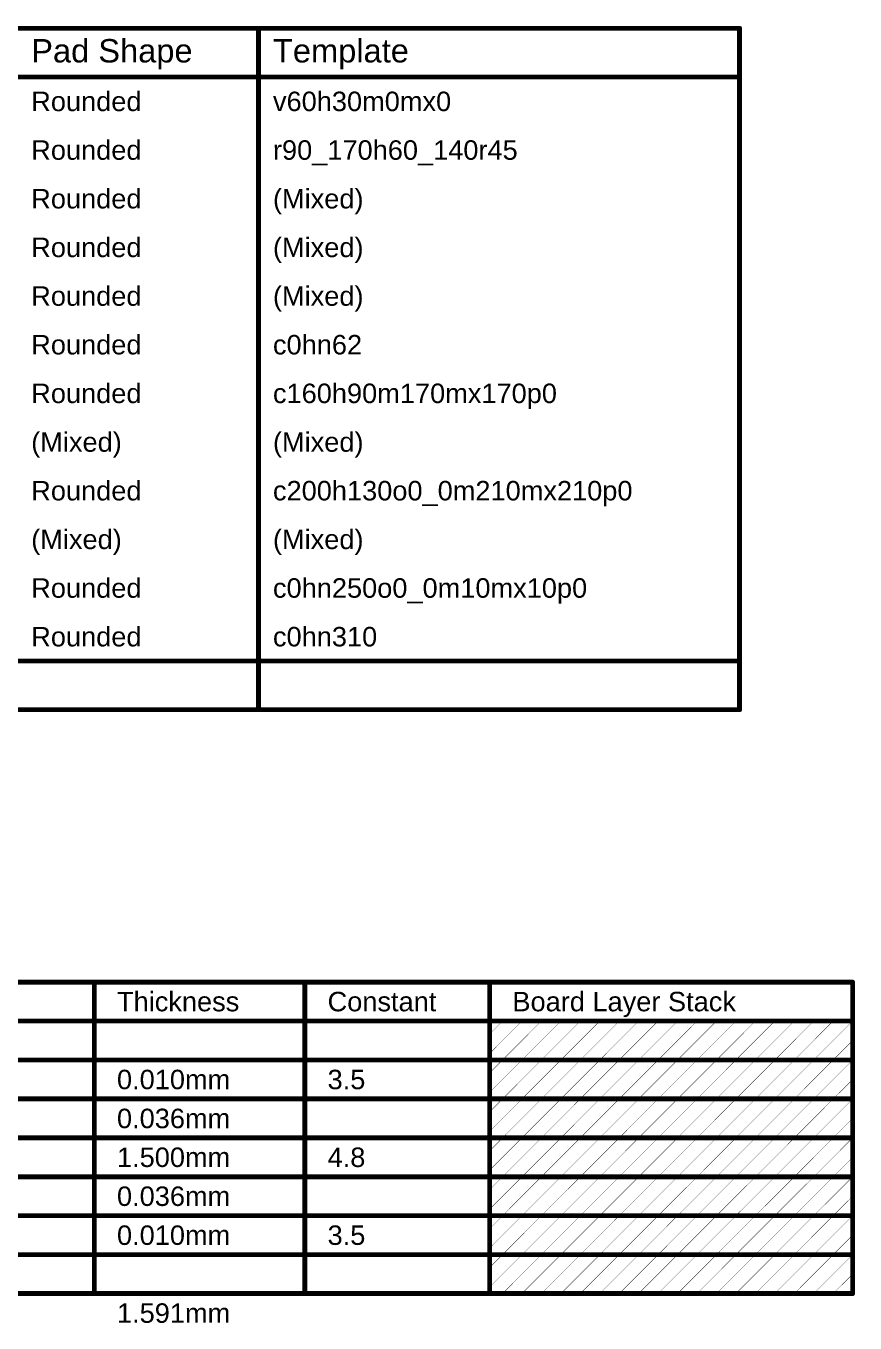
# Model space of a CAD drawing. Header units: inches. Extents: x -1 to 208, y -10 to 150.
# Drawn here: x 142.6 to 207.5, y 48.4 to 150 of the extents above; entities that cross this region are included whole.
import ezdxf

# ---------------------------------------------------------------- set-up
doc = ezdxf.new("R2010")
doc.units = ezdxf.units.IN
doc.layers.add('Drill Drawing', color=1, linetype='Continuous')
doc.layers.add('Fabrication', color=76, linetype='Continuous')
doc.styles.add('Arial', font='', dxfattribs={"height": 0.2})
doc.styles.get('Arial').set_extended_font_data('Arial')

msp = doc.modelspace()

# ---------------------------------------------------------------- linework, layer by layer
at = {"layer": 'Drill Drawing'}
for points in [[(-0.9, 149.81, 0.381, 0.381, 0), (198.48, 149.81, 0.381, 0.381, 0)], [(160.78, 96.47, 0.381, 0.381, 0), (160.78, 149.81, 0.381, 0.381, 0)], [(198.48, 96.47, 0.381, 0.381, 0), (198.48, 149.81, 0.381, 0.381, 0)], [(-0.9, 146, 0.381, 0.381, 0), (198.48, 146, 0.381, 0.381, 0)], [(-0.9, 100.28, 0.381, 0.381, 0), (198.48, 100.28, 0.381, 0.381, 0)], [(-0.9, 96.47, 0.381, 0.381, 0), (198.48, 96.47, 0.381, 0.381, 0)]]:
    msp.add_lwpolyline(points, format="xyseb", dxfattribs=at)
for points in [[(160.68, 149.81, 0.191, 0.191, 1), (160.87, 149.81, 0.191, 0.191, 1)], [(198.39, 149.81, 0.191, 0.191, 1), (198.58, 149.81, 0.191, 0.191, 1)], [(198.39, 149.81, 0.191, 0.191, 1), (198.58, 149.81, 0.191, 0.191, 1)], [(198.39, 146, 0.191, 0.191, 1), (198.58, 146, 0.191, 0.191, 1)], [(198.39, 100.28, 0.191, 0.191, 1), (198.58, 100.28, 0.191, 0.191, 1)], [(160.68, 96.47, 0.191, 0.191, 1), (160.87, 96.47, 0.191, 0.191, 1)], [(198.39, 96.47, 0.191, 0.191, 1), (198.58, 96.47, 0.191, 0.191, 1)], [(198.39, 96.47, 0.191, 0.191, 1), (198.58, 96.47, 0.191, 0.191, 1)]]:
    msp.add_lwpolyline(points, format="xyseb", close=True, dxfattribs=at)
at = {"layer": 'Fabrication'}
for points in [[(92.05, 75.13, 0.381, 0.381, 0), (207.34, 75.13, 0.381, 0.381, 0)], [(147.92, 50.75, 0.381, 0.381, 0), (147.92, 75.13, 0.381, 0.381, 0)], [(164.42, 50.75, 0.381, 0.381, 0), (164.42, 75.13, 0.381, 0.381, 0)], [(178.9, 50.75, 0.381, 0.381, 0), (178.9, 75.13, 0.381, 0.381, 0)], [(207.34, 50.75, 0.381, 0.381, 0), (207.34, 75.13, 0.381, 0.381, 0)], [(92.05, 72.09, 0.381, 0.381, 0), (207.34, 72.09, 0.381, 0.381, 0)], [(178.9, 69.55, 0.0254, 0.0254, 0), (181.43, 72.09, 0.0254, 0.0254, 0)], [(178.9, 71.08, 0.0254, 0.0254, 0), (179.91, 72.09, 0.0254, 0.0254, 0)], [(179.91, 69.04, 0.0254, 0.0254, 0), (182.95, 72.09, 0.0254, 0.0254, 0)], [(181.43, 69.04, 0.0254, 0.0254, 0), (184.48, 72.09, 0.0254, 0.0254, 0)], [(182.95, 69.04, 0.0254, 0.0254, 0), (186, 72.09, 0.0254, 0.0254, 0)], [(184.48, 69.04, 0.0254, 0.0254, 0), (187.53, 72.09, 0.0254, 0.0254, 0)], [(186, 69.04, 0.0254, 0.0254, 0), (189.05, 72.09, 0.0254, 0.0254, 0)], [(187.53, 69.04, 0.0254, 0.0254, 0), (190.57, 72.09, 0.0254, 0.0254, 0)], [(189.05, 69.04, 0.0254, 0.0254, 0), (192.1, 72.09, 0.0254, 0.0254, 0)], [(190.57, 69.04, 0.0254, 0.0254, 0), (193.62, 72.09, 0.0254, 0.0254, 0)], [(192.1, 69.04, 0.0254, 0.0254, 0), (195.15, 72.09, 0.0254, 0.0254, 0)], [(193.62, 69.04, 0.0254, 0.0254, 0), (196.67, 72.09, 0.0254, 0.0254, 0)], [(195.15, 69.04, 0.0254, 0.0254, 0), (198.19, 72.09, 0.0254, 0.0254, 0)], [(196.67, 69.04, 0.0254, 0.0254, 0), (199.72, 72.09, 0.0254, 0.0254, 0)], [(198.19, 69.04, 0.0254, 0.0254, 0), (201.24, 72.09, 0.0254, 0.0254, 0)], [(199.72, 69.04, 0.0254, 0.0254, 0), (202.77, 72.09, 0.0254, 0.0254, 0)], [(201.24, 69.04, 0.0254, 0.0254, 0), (204.29, 72.09, 0.0254, 0.0254, 0)], [(202.77, 69.04, 0.0254, 0.0254, 0), (205.81, 72.09, 0.0254, 0.0254, 0)], [(204.29, 69.04, 0.0254, 0.0254, 0), (207.34, 72.09, 0.0254, 0.0254, 0)], [(205.81, 69.04, 0.0254, 0.0254, 0), (207.34, 70.56, 0.0254, 0.0254, 0)], [(126.08, 69.04, 0.381, 0.381, 0), (147.92, 69.04, 0.381, 0.381, 0)], [(147.92, 69.04, 0.381, 0.381, 0), (164.42, 69.04, 0.381, 0.381, 0)], [(164.42, 69.04, 0.381, 0.381, 0), (178.9, 69.04, 0.381, 0.381, 0)], [(178.9, 69.04, 0.381, 0.381, 0), (207.34, 69.04, 0.381, 0.381, 0)], [(178.9, 66.51, 0.0254, 0.0254, 0), (181.43, 69.04, 0.0254, 0.0254, 0)], [(178.9, 68.03, 0.0254, 0.0254, 0), (179.91, 69.04, 0.0254, 0.0254, 0)], [(179.91, 65.99, 0.0254, 0.0254, 0), (182.95, 69.04, 0.0254, 0.0254, 0)], [(181.43, 65.99, 0.0254, 0.0254, 0), (184.48, 69.04, 0.0254, 0.0254, 0)], [(182.95, 65.99, 0.0254, 0.0254, 0), (186, 69.04, 0.0254, 0.0254, 0)], [(184.48, 65.99, 0.0254, 0.0254, 0), (187.53, 69.04, 0.0254, 0.0254, 0)], [(186, 65.99, 0.0254, 0.0254, 0), (189.05, 69.04, 0.0254, 0.0254, 0)], [(187.53, 65.99, 0.0254, 0.0254, 0), (190.57, 69.04, 0.0254, 0.0254, 0)], [(189.05, 65.99, 0.0254, 0.0254, 0), (192.1, 69.04, 0.0254, 0.0254, 0)], [(190.57, 65.99, 0.0254, 0.0254, 0), (193.62, 69.04, 0.0254, 0.0254, 0)], [(192.1, 65.99, 0.0254, 0.0254, 0), (195.15, 69.04, 0.0254, 0.0254, 0)], [(193.62, 65.99, 0.0254, 0.0254, 0), (196.67, 69.04, 0.0254, 0.0254, 0)], [(195.15, 65.99, 0.0254, 0.0254, 0), (198.19, 69.04, 0.0254, 0.0254, 0)], [(196.67, 65.99, 0.0254, 0.0254, 0), (199.72, 69.04, 0.0254, 0.0254, 0)], [(198.19, 65.99, 0.0254, 0.0254, 0), (201.24, 69.04, 0.0254, 0.0254, 0)], [(199.72, 65.99, 0.0254, 0.0254, 0), (202.77, 69.04, 0.0254, 0.0254, 0)], [(201.24, 65.99, 0.0254, 0.0254, 0), (204.29, 69.04, 0.0254, 0.0254, 0)], [(202.77, 65.99, 0.0254, 0.0254, 0), (205.81, 69.04, 0.0254, 0.0254, 0)], [(204.29, 65.99, 0.0254, 0.0254, 0), (207.34, 69.04, 0.0254, 0.0254, 0)], [(205.81, 65.99, 0.0254, 0.0254, 0), (207.34, 67.51, 0.0254, 0.0254, 0)], [(126.08, 65.99, 0.381, 0.381, 0), (147.92, 65.99, 0.381, 0.381, 0)], [(147.92, 65.99, 0.381, 0.381, 0), (164.42, 65.99, 0.381, 0.381, 0)], [(164.42, 65.99, 0.381, 0.381, 0), (178.9, 65.99, 0.381, 0.381, 0)], [(178.9, 65.99, 0.381, 0.381, 0), (207.34, 65.99, 0.381, 0.381, 0)], [(178.9, 63.46, 0.0254, 0.0254, 0), (181.43, 65.99, 0.0254, 0.0254, 0)], [(178.9, 64.98, 0.0254, 0.0254, 0), (179.91, 65.99, 0.0254, 0.0254, 0)], [(179.91, 62.94, 0.0254, 0.0254, 0), (182.95, 65.99, 0.0254, 0.0254, 0)], [(181.43, 62.94, 0.0254, 0.0254, 0), (184.48, 65.99, 0.0254, 0.0254, 0)], [(182.95, 62.94, 0.0254, 0.0254, 0), (186, 65.99, 0.0254, 0.0254, 0)], [(184.48, 62.94, 0.0254, 0.0254, 0), (187.53, 65.99, 0.0254, 0.0254, 0)], [(186, 62.94, 0.0254, 0.0254, 0), (189.05, 65.99, 0.0254, 0.0254, 0)], [(187.53, 62.94, 0.0254, 0.0254, 0), (190.57, 65.99, 0.0254, 0.0254, 0)], [(189.05, 62.94, 0.0254, 0.0254, 0), (192.1, 65.99, 0.0254, 0.0254, 0)], [(190.57, 62.94, 0.0254, 0.0254, 0), (193.62, 65.99, 0.0254, 0.0254, 0)], [(192.1, 62.94, 0.0254, 0.0254, 0), (195.15, 65.99, 0.0254, 0.0254, 0)], [(193.62, 62.94, 0.0254, 0.0254, 0), (196.67, 65.99, 0.0254, 0.0254, 0)], [(195.15, 62.94, 0.0254, 0.0254, 0), (198.19, 65.99, 0.0254, 0.0254, 0)], [(196.67, 62.94, 0.0254, 0.0254, 0), (199.72, 65.99, 0.0254, 0.0254, 0)], [(198.19, 62.94, 0.0254, 0.0254, 0), (201.24, 65.99, 0.0254, 0.0254, 0)], [(199.72, 62.94, 0.0254, 0.0254, 0), (202.77, 65.99, 0.0254, 0.0254, 0)], [(201.24, 62.94, 0.0254, 0.0254, 0), (204.29, 65.99, 0.0254, 0.0254, 0)], [(202.77, 62.94, 0.0254, 0.0254, 0), (205.81, 65.99, 0.0254, 0.0254, 0)], [(204.29, 62.94, 0.0254, 0.0254, 0), (207.34, 65.99, 0.0254, 0.0254, 0)], [(205.81, 62.94, 0.0254, 0.0254, 0), (207.34, 64.47, 0.0254, 0.0254, 0)], [(126.08, 62.94, 0.381, 0.381, 0), (147.92, 62.94, 0.381, 0.381, 0)], [(147.92, 62.94, 0.381, 0.381, 0), (164.42, 62.94, 0.381, 0.381, 0)], [(164.42, 62.94, 0.381, 0.381, 0), (178.9, 62.94, 0.381, 0.381, 0)], [(178.9, 62.94, 0.381, 0.381, 0), (207.34, 62.94, 0.381, 0.381, 0)], [(178.9, 60.41, 0.0254, 0.0254, 0), (181.43, 62.94, 0.0254, 0.0254, 0)], [(178.9, 61.93, 0.0254, 0.0254, 0), (179.91, 62.94, 0.0254, 0.0254, 0)], [(179.91, 59.89, 0.0254, 0.0254, 0), (182.95, 62.94, 0.0254, 0.0254, 0)], [(181.43, 59.89, 0.0254, 0.0254, 0), (184.48, 62.94, 0.0254, 0.0254, 0)], [(182.95, 59.89, 0.0254, 0.0254, 0), (186, 62.94, 0.0254, 0.0254, 0)], [(184.48, 59.89, 0.0254, 0.0254, 0), (187.53, 62.94, 0.0254, 0.0254, 0)], [(186, 59.89, 0.0254, 0.0254, 0), (189.05, 62.94, 0.0254, 0.0254, 0)], [(187.53, 59.89, 0.0254, 0.0254, 0), (190.57, 62.94, 0.0254, 0.0254, 0)], [(189.05, 59.89, 0.0254, 0.0254, 0), (192.1, 62.94, 0.0254, 0.0254, 0)], [(190.57, 59.89, 0.0254, 0.0254, 0), (193.62, 62.94, 0.0254, 0.0254, 0)], [(192.1, 59.89, 0.0254, 0.0254, 0), (195.15, 62.94, 0.0254, 0.0254, 0)], [(193.62, 59.89, 0.0254, 0.0254, 0), (196.67, 62.94, 0.0254, 0.0254, 0)], [(195.15, 59.89, 0.0254, 0.0254, 0), (198.19, 62.94, 0.0254, 0.0254, 0)], [(196.67, 59.89, 0.0254, 0.0254, 0), (199.72, 62.94, 0.0254, 0.0254, 0)], [(198.19, 59.89, 0.0254, 0.0254, 0), (201.24, 62.94, 0.0254, 0.0254, 0)], [(199.72, 59.89, 0.0254, 0.0254, 0), (202.77, 62.94, 0.0254, 0.0254, 0)], [(201.24, 59.89, 0.0254, 0.0254, 0), (204.29, 62.94, 0.0254, 0.0254, 0)], [(202.77, 59.89, 0.0254, 0.0254, 0), (205.81, 62.94, 0.0254, 0.0254, 0)], [(204.29, 59.89, 0.0254, 0.0254, 0), (207.34, 62.94, 0.0254, 0.0254, 0)], [(205.81, 59.89, 0.0254, 0.0254, 0), (207.34, 61.42, 0.0254, 0.0254, 0)], [(126.08, 59.89, 0.381, 0.381, 0), (147.92, 59.89, 0.381, 0.381, 0)], [(147.92, 59.89, 0.381, 0.381, 0), (164.42, 59.89, 0.381, 0.381, 0)], [(164.42, 59.89, 0.381, 0.381, 0), (178.9, 59.89, 0.381, 0.381, 0)], [(178.9, 59.89, 0.381, 0.381, 0), (207.34, 59.89, 0.381, 0.381, 0)], [(178.9, 57.36, 0.0254, 0.0254, 0), (181.43, 59.89, 0.0254, 0.0254, 0)], [(178.9, 58.89, 0.0254, 0.0254, 0), (179.91, 59.89, 0.0254, 0.0254, 0)], [(179.91, 56.85, 0.0254, 0.0254, 0), (182.95, 59.89, 0.0254, 0.0254, 0)], [(181.43, 56.85, 0.0254, 0.0254, 0), (184.48, 59.89, 0.0254, 0.0254, 0)], [(182.95, 56.85, 0.0254, 0.0254, 0), (186, 59.89, 0.0254, 0.0254, 0)], [(184.48, 56.85, 0.0254, 0.0254, 0), (187.53, 59.89, 0.0254, 0.0254, 0)], [(186, 56.85, 0.0254, 0.0254, 0), (189.05, 59.89, 0.0254, 0.0254, 0)], [(187.53, 56.85, 0.0254, 0.0254, 0), (190.57, 59.89, 0.0254, 0.0254, 0)], [(189.05, 56.85, 0.0254, 0.0254, 0), (192.1, 59.89, 0.0254, 0.0254, 0)], [(190.57, 56.85, 0.0254, 0.0254, 0), (193.62, 59.89, 0.0254, 0.0254, 0)], [(192.1, 56.85, 0.0254, 0.0254, 0), (195.15, 59.89, 0.0254, 0.0254, 0)], [(193.62, 56.85, 0.0254, 0.0254, 0), (196.67, 59.89, 0.0254, 0.0254, 0)], [(195.15, 56.85, 0.0254, 0.0254, 0), (198.19, 59.89, 0.0254, 0.0254, 0)], [(196.67, 56.85, 0.0254, 0.0254, 0), (199.72, 59.89, 0.0254, 0.0254, 0)], [(198.19, 56.85, 0.0254, 0.0254, 0), (201.24, 59.89, 0.0254, 0.0254, 0)], [(199.72, 56.85, 0.0254, 0.0254, 0), (202.77, 59.89, 0.0254, 0.0254, 0)], [(201.24, 56.85, 0.0254, 0.0254, 0), (204.29, 59.89, 0.0254, 0.0254, 0)], [(202.77, 56.85, 0.0254, 0.0254, 0), (205.81, 59.89, 0.0254, 0.0254, 0)], [(204.29, 56.85, 0.0254, 0.0254, 0), (207.34, 59.89, 0.0254, 0.0254, 0)], [(205.81, 56.85, 0.0254, 0.0254, 0), (207.34, 58.37, 0.0254, 0.0254, 0)], [(126.08, 56.85, 0.381, 0.381, 0), (147.92, 56.85, 0.381, 0.381, 0)], [(147.92, 56.85, 0.381, 0.381, 0), (164.42, 56.85, 0.381, 0.381, 0)], [(164.42, 56.85, 0.381, 0.381, 0), (178.9, 56.85, 0.381, 0.381, 0)], [(178.9, 56.85, 0.381, 0.381, 0), (207.34, 56.85, 0.381, 0.381, 0)], [(178.9, 54.31, 0.0254, 0.0254, 0), (181.43, 56.85, 0.0254, 0.0254, 0)], [(178.9, 55.84, 0.0254, 0.0254, 0), (179.91, 56.85, 0.0254, 0.0254, 0)], [(179.91, 53.8, 0.0254, 0.0254, 0), (182.95, 56.85, 0.0254, 0.0254, 0)], [(181.43, 53.8, 0.0254, 0.0254, 0), (184.48, 56.85, 0.0254, 0.0254, 0)], [(182.95, 53.8, 0.0254, 0.0254, 0), (186, 56.85, 0.0254, 0.0254, 0)], [(184.48, 53.8, 0.0254, 0.0254, 0), (187.53, 56.85, 0.0254, 0.0254, 0)], [(186, 53.8, 0.0254, 0.0254, 0), (189.05, 56.85, 0.0254, 0.0254, 0)], [(187.53, 53.8, 0.0254, 0.0254, 0), (190.57, 56.85, 0.0254, 0.0254, 0)], [(189.05, 53.8, 0.0254, 0.0254, 0), (192.1, 56.85, 0.0254, 0.0254, 0)], [(190.57, 53.8, 0.0254, 0.0254, 0), (193.62, 56.85, 0.0254, 0.0254, 0)], [(192.1, 53.8, 0.0254, 0.0254, 0), (195.15, 56.85, 0.0254, 0.0254, 0)], [(193.62, 53.8, 0.0254, 0.0254, 0), (196.67, 56.85, 0.0254, 0.0254, 0)], [(195.15, 53.8, 0.0254, 0.0254, 0), (198.19, 56.85, 0.0254, 0.0254, 0)], [(196.67, 53.8, 0.0254, 0.0254, 0), (199.72, 56.85, 0.0254, 0.0254, 0)], [(198.19, 53.8, 0.0254, 0.0254, 0), (201.24, 56.85, 0.0254, 0.0254, 0)], [(199.72, 53.8, 0.0254, 0.0254, 0), (202.77, 56.85, 0.0254, 0.0254, 0)], [(201.24, 53.8, 0.0254, 0.0254, 0), (204.29, 56.85, 0.0254, 0.0254, 0)], [(202.77, 53.8, 0.0254, 0.0254, 0), (205.81, 56.85, 0.0254, 0.0254, 0)], [(204.29, 53.8, 0.0254, 0.0254, 0), (207.34, 56.85, 0.0254, 0.0254, 0)], [(205.81, 53.8, 0.0254, 0.0254, 0), (207.34, 55.32, 0.0254, 0.0254, 0)], [(126.08, 53.8, 0.381, 0.381, 0), (147.92, 53.8, 0.381, 0.381, 0)], [(147.92, 53.8, 0.381, 0.381, 0), (164.42, 53.8, 0.381, 0.381, 0)], [(164.42, 53.8, 0.381, 0.381, 0), (178.9, 53.8, 0.381, 0.381, 0)], [(178.9, 53.8, 0.381, 0.381, 0), (207.34, 53.8, 0.381, 0.381, 0)], [(178.9, 51.27, 0.0254, 0.0254, 0), (181.43, 53.8, 0.0254, 0.0254, 0)], [(178.9, 52.79, 0.0254, 0.0254, 0), (179.91, 53.8, 0.0254, 0.0254, 0)], [(179.91, 50.75, 0.0254, 0.0254, 0), (182.95, 53.8, 0.0254, 0.0254, 0)], [(181.43, 50.75, 0.0254, 0.0254, 0), (184.48, 53.8, 0.0254, 0.0254, 0)], [(182.95, 50.75, 0.0254, 0.0254, 0), (186, 53.8, 0.0254, 0.0254, 0)], [(184.48, 50.75, 0.0254, 0.0254, 0), (187.53, 53.8, 0.0254, 0.0254, 0)], [(186, 50.75, 0.0254, 0.0254, 0), (189.05, 53.8, 0.0254, 0.0254, 0)], [(187.53, 50.75, 0.0254, 0.0254, 0), (190.57, 53.8, 0.0254, 0.0254, 0)], [(189.05, 50.75, 0.0254, 0.0254, 0), (192.1, 53.8, 0.0254, 0.0254, 0)], [(190.57, 50.75, 0.0254, 0.0254, 0), (193.62, 53.8, 0.0254, 0.0254, 0)], [(192.1, 50.75, 0.0254, 0.0254, 0), (195.15, 53.8, 0.0254, 0.0254, 0)], [(193.62, 50.75, 0.0254, 0.0254, 0), (196.67, 53.8, 0.0254, 0.0254, 0)], [(195.15, 50.75, 0.0254, 0.0254, 0), (198.19, 53.8, 0.0254, 0.0254, 0)], [(196.67, 50.75, 0.0254, 0.0254, 0), (199.72, 53.8, 0.0254, 0.0254, 0)], [(198.19, 50.75, 0.0254, 0.0254, 0), (201.24, 53.8, 0.0254, 0.0254, 0)], [(199.72, 50.75, 0.0254, 0.0254, 0), (202.77, 53.8, 0.0254, 0.0254, 0)], [(201.24, 50.75, 0.0254, 0.0254, 0), (204.29, 53.8, 0.0254, 0.0254, 0)], [(202.77, 50.75, 0.0254, 0.0254, 0), (205.81, 53.8, 0.0254, 0.0254, 0)], [(204.29, 50.75, 0.0254, 0.0254, 0), (207.34, 53.8, 0.0254, 0.0254, 0)], [(205.81, 50.75, 0.0254, 0.0254, 0), (207.34, 52.27, 0.0254, 0.0254, 0)], [(126.08, 50.75, 0.381, 0.381, 0), (147.92, 50.75, 0.381, 0.381, 0)], [(147.92, 50.75, 0.381, 0.381, 0), (164.42, 50.75, 0.381, 0.381, 0)], [(164.42, 50.75, 0.381, 0.381, 0), (178.9, 50.75, 0.381, 0.381, 0)], [(178.9, 50.75, 0.381, 0.381, 0), (207.34, 50.75, 0.381, 0.381, 0)]]:
    msp.add_lwpolyline(points, format="xyseb", dxfattribs=at)
for points in [[(147.82, 75.13, 0.191, 0.191, 1), (148.01, 75.13, 0.191, 0.191, 1)], [(164.33, 75.13, 0.191, 0.191, 1), (164.52, 75.13, 0.191, 0.191, 1)], [(178.8, 75.13, 0.191, 0.191, 1), (178.99, 75.13, 0.191, 0.191, 1)], [(207.24, 75.13, 0.191, 0.191, 1), (207.43, 75.13, 0.191, 0.191, 1)], [(207.24, 75.13, 0.191, 0.191, 1), (207.43, 75.13, 0.191, 0.191, 1)], [(207.24, 72.09, 0.191, 0.191, 1), (207.43, 72.09, 0.191, 0.191, 1)], [(178.89, 71.08, 0.0127, 0.0127, 1), (178.9, 71.08, 0.0127, 0.0127, 1)], [(179.9, 72.09, 0.0127, 0.0127, 1), (179.91, 72.09, 0.0127, 0.0127, 1)], [(181.42, 72.09, 0.0127, 0.0127, 1), (181.44, 72.09, 0.0127, 0.0127, 1)], [(182.95, 72.09, 0.0127, 0.0127, 1), (182.96, 72.09, 0.0127, 0.0127, 1)], [(184.47, 72.09, 0.0127, 0.0127, 1), (184.48, 72.09, 0.0127, 0.0127, 1)], [(186, 72.09, 0.0127, 0.0127, 1), (186.01, 72.09, 0.0127, 0.0127, 1)], [(187.52, 72.09, 0.0127, 0.0127, 1), (187.53, 72.09, 0.0127, 0.0127, 1)], [(189.04, 72.09, 0.0127, 0.0127, 1), (189.06, 72.09, 0.0127, 0.0127, 1)], [(190.57, 72.09, 0.0127, 0.0127, 1), (190.58, 72.09, 0.0127, 0.0127, 1)], [(192.09, 72.09, 0.0127, 0.0127, 1), (192.1, 72.09, 0.0127, 0.0127, 1)], [(193.62, 72.09, 0.0127, 0.0127, 1), (193.63, 72.09, 0.0127, 0.0127, 1)], [(195.14, 72.09, 0.0127, 0.0127, 1), (195.15, 72.09, 0.0127, 0.0127, 1)], [(196.66, 72.09, 0.0127, 0.0127, 1), (196.68, 72.09, 0.0127, 0.0127, 1)], [(198.19, 72.09, 0.0127, 0.0127, 1), (198.2, 72.09, 0.0127, 0.0127, 1)], [(199.71, 72.09, 0.0127, 0.0127, 1), (199.72, 72.09, 0.0127, 0.0127, 1)], [(201.24, 72.09, 0.0127, 0.0127, 1), (201.25, 72.09, 0.0127, 0.0127, 1)], [(202.76, 72.09, 0.0127, 0.0127, 1), (202.77, 72.09, 0.0127, 0.0127, 1)], [(204.28, 72.09, 0.0127, 0.0127, 1), (204.3, 72.09, 0.0127, 0.0127, 1)], [(205.81, 72.09, 0.0127, 0.0127, 1), (205.82, 72.09, 0.0127, 0.0127, 1)], [(207.33, 72.09, 0.0127, 0.0127, 1), (207.34, 72.09, 0.0127, 0.0127, 1)], [(207.33, 70.56, 0.0127, 0.0127, 1), (207.34, 70.56, 0.0127, 0.0127, 1)], [(147.82, 69.04, 0.191, 0.191, 1), (148.01, 69.04, 0.191, 0.191, 1)], [(147.82, 69.04, 0.191, 0.191, 1), (148.01, 69.04, 0.191, 0.191, 1)], [(164.33, 69.04, 0.191, 0.191, 1), (164.52, 69.04, 0.191, 0.191, 1)], [(164.33, 69.04, 0.191, 0.191, 1), (164.52, 69.04, 0.191, 0.191, 1)], [(178.8, 69.04, 0.191, 0.191, 1), (178.99, 69.04, 0.191, 0.191, 1)], [(178.8, 69.04, 0.191, 0.191, 1), (178.99, 69.04, 0.191, 0.191, 1)], [(178.89, 69.55, 0.0127, 0.0127, 1), (178.9, 69.55, 0.0127, 0.0127, 1)], [(207.24, 69.04, 0.191, 0.191, 1), (207.43, 69.04, 0.191, 0.191, 1)], [(179.9, 69.04, 0.0127, 0.0127, 1), (179.91, 69.04, 0.0127, 0.0127, 1)], [(179.9, 69.04, 0.0127, 0.0127, 1), (179.91, 69.04, 0.0127, 0.0127, 1)], [(181.42, 69.04, 0.0127, 0.0127, 1), (181.44, 69.04, 0.0127, 0.0127, 1)], [(181.42, 69.04, 0.0127, 0.0127, 1), (181.44, 69.04, 0.0127, 0.0127, 1)], [(182.95, 69.04, 0.0127, 0.0127, 1), (182.96, 69.04, 0.0127, 0.0127, 1)], [(182.95, 69.04, 0.0127, 0.0127, 1), (182.96, 69.04, 0.0127, 0.0127, 1)], [(184.47, 69.04, 0.0127, 0.0127, 1), (184.48, 69.04, 0.0127, 0.0127, 1)], [(184.47, 69.04, 0.0127, 0.0127, 1), (184.48, 69.04, 0.0127, 0.0127, 1)], [(186, 69.04, 0.0127, 0.0127, 1), (186.01, 69.04, 0.0127, 0.0127, 1)], [(186, 69.04, 0.0127, 0.0127, 1), (186.01, 69.04, 0.0127, 0.0127, 1)], [(187.52, 69.04, 0.0127, 0.0127, 1), (187.53, 69.04, 0.0127, 0.0127, 1)], [(187.52, 69.04, 0.0127, 0.0127, 1), (187.53, 69.04, 0.0127, 0.0127, 1)], [(189.04, 69.04, 0.0127, 0.0127, 1), (189.06, 69.04, 0.0127, 0.0127, 1)], [(189.04, 69.04, 0.0127, 0.0127, 1), (189.06, 69.04, 0.0127, 0.0127, 1)], [(190.57, 69.04, 0.0127, 0.0127, 1), (190.58, 69.04, 0.0127, 0.0127, 1)], [(190.57, 69.04, 0.0127, 0.0127, 1), (190.58, 69.04, 0.0127, 0.0127, 1)], [(192.09, 69.04, 0.0127, 0.0127, 1), (192.1, 69.04, 0.0127, 0.0127, 1)], [(192.09, 69.04, 0.0127, 0.0127, 1), (192.1, 69.04, 0.0127, 0.0127, 1)], [(193.62, 69.04, 0.0127, 0.0127, 1), (193.63, 69.04, 0.0127, 0.0127, 1)], [(193.62, 69.04, 0.0127, 0.0127, 1), (193.63, 69.04, 0.0127, 0.0127, 1)], [(195.14, 69.04, 0.0127, 0.0127, 1), (195.15, 69.04, 0.0127, 0.0127, 1)], [(195.14, 69.04, 0.0127, 0.0127, 1), (195.15, 69.04, 0.0127, 0.0127, 1)], [(196.66, 69.04, 0.0127, 0.0127, 1), (196.68, 69.04, 0.0127, 0.0127, 1)], [(196.66, 69.04, 0.0127, 0.0127, 1), (196.68, 69.04, 0.0127, 0.0127, 1)], [(198.19, 69.04, 0.0127, 0.0127, 1), (198.2, 69.04, 0.0127, 0.0127, 1)], [(198.19, 69.04, 0.0127, 0.0127, 1), (198.2, 69.04, 0.0127, 0.0127, 1)], [(199.71, 69.04, 0.0127, 0.0127, 1), (199.72, 69.04, 0.0127, 0.0127, 1)], [(199.71, 69.04, 0.0127, 0.0127, 1), (199.72, 69.04, 0.0127, 0.0127, 1)], [(201.24, 69.04, 0.0127, 0.0127, 1), (201.25, 69.04, 0.0127, 0.0127, 1)], [(201.24, 69.04, 0.0127, 0.0127, 1), (201.25, 69.04, 0.0127, 0.0127, 1)], [(202.76, 69.04, 0.0127, 0.0127, 1), (202.77, 69.04, 0.0127, 0.0127, 1)], [(202.76, 69.04, 0.0127, 0.0127, 1), (202.77, 69.04, 0.0127, 0.0127, 1)], [(204.28, 69.04, 0.0127, 0.0127, 1), (204.3, 69.04, 0.0127, 0.0127, 1)], [(204.28, 69.04, 0.0127, 0.0127, 1), (204.3, 69.04, 0.0127, 0.0127, 1)], [(205.81, 69.04, 0.0127, 0.0127, 1), (205.82, 69.04, 0.0127, 0.0127, 1)], [(205.81, 69.04, 0.0127, 0.0127, 1), (205.82, 69.04, 0.0127, 0.0127, 1)], [(207.33, 69.04, 0.0127, 0.0127, 1), (207.34, 69.04, 0.0127, 0.0127, 1)], [(178.89, 68.03, 0.0127, 0.0127, 1), (178.9, 68.03, 0.0127, 0.0127, 1)], [(207.33, 67.51, 0.0127, 0.0127, 1), (207.34, 67.51, 0.0127, 0.0127, 1)], [(147.82, 65.99, 0.191, 0.191, 1), (148.01, 65.99, 0.191, 0.191, 1)], [(147.82, 65.99, 0.191, 0.191, 1), (148.01, 65.99, 0.191, 0.191, 1)], [(164.33, 65.99, 0.191, 0.191, 1), (164.52, 65.99, 0.191, 0.191, 1)], [(164.33, 65.99, 0.191, 0.191, 1), (164.52, 65.99, 0.191, 0.191, 1)], [(178.8, 65.99, 0.191, 0.191, 1), (178.99, 65.99, 0.191, 0.191, 1)], [(178.8, 65.99, 0.191, 0.191, 1), (178.99, 65.99, 0.191, 0.191, 1)], [(178.89, 66.51, 0.0127, 0.0127, 1), (178.9, 66.51, 0.0127, 0.0127, 1)], [(207.24, 65.99, 0.191, 0.191, 1), (207.43, 65.99, 0.191, 0.191, 1)], [(179.9, 65.99, 0.0127, 0.0127, 1), (179.91, 65.99, 0.0127, 0.0127, 1)], [(179.9, 65.99, 0.0127, 0.0127, 1), (179.91, 65.99, 0.0127, 0.0127, 1)], [(181.42, 65.99, 0.0127, 0.0127, 1), (181.44, 65.99, 0.0127, 0.0127, 1)], [(181.42, 65.99, 0.0127, 0.0127, 1), (181.44, 65.99, 0.0127, 0.0127, 1)], [(182.95, 65.99, 0.0127, 0.0127, 1), (182.96, 65.99, 0.0127, 0.0127, 1)], [(182.95, 65.99, 0.0127, 0.0127, 1), (182.96, 65.99, 0.0127, 0.0127, 1)], [(184.47, 65.99, 0.0127, 0.0127, 1), (184.48, 65.99, 0.0127, 0.0127, 1)], [(184.47, 65.99, 0.0127, 0.0127, 1), (184.48, 65.99, 0.0127, 0.0127, 1)], [(186, 65.99, 0.0127, 0.0127, 1), (186.01, 65.99, 0.0127, 0.0127, 1)], [(186, 65.99, 0.0127, 0.0127, 1), (186.01, 65.99, 0.0127, 0.0127, 1)], [(187.52, 65.99, 0.0127, 0.0127, 1), (187.53, 65.99, 0.0127, 0.0127, 1)], [(187.52, 65.99, 0.0127, 0.0127, 1), (187.53, 65.99, 0.0127, 0.0127, 1)], [(189.04, 65.99, 0.0127, 0.0127, 1), (189.06, 65.99, 0.0127, 0.0127, 1)], [(189.04, 65.99, 0.0127, 0.0127, 1), (189.06, 65.99, 0.0127, 0.0127, 1)], [(190.57, 65.99, 0.0127, 0.0127, 1), (190.58, 65.99, 0.0127, 0.0127, 1)], [(190.57, 65.99, 0.0127, 0.0127, 1), (190.58, 65.99, 0.0127, 0.0127, 1)], [(192.09, 65.99, 0.0127, 0.0127, 1), (192.1, 65.99, 0.0127, 0.0127, 1)], [(192.09, 65.99, 0.0127, 0.0127, 1), (192.1, 65.99, 0.0127, 0.0127, 1)], [(193.62, 65.99, 0.0127, 0.0127, 1), (193.63, 65.99, 0.0127, 0.0127, 1)], [(193.62, 65.99, 0.0127, 0.0127, 1), (193.63, 65.99, 0.0127, 0.0127, 1)], [(195.14, 65.99, 0.0127, 0.0127, 1), (195.15, 65.99, 0.0127, 0.0127, 1)], [(195.14, 65.99, 0.0127, 0.0127, 1), (195.15, 65.99, 0.0127, 0.0127, 1)], [(196.66, 65.99, 0.0127, 0.0127, 1), (196.68, 65.99, 0.0127, 0.0127, 1)], [(196.66, 65.99, 0.0127, 0.0127, 1), (196.68, 65.99, 0.0127, 0.0127, 1)], [(198.19, 65.99, 0.0127, 0.0127, 1), (198.2, 65.99, 0.0127, 0.0127, 1)], [(198.19, 65.99, 0.0127, 0.0127, 1), (198.2, 65.99, 0.0127, 0.0127, 1)], [(199.71, 65.99, 0.0127, 0.0127, 1), (199.72, 65.99, 0.0127, 0.0127, 1)], [(199.71, 65.99, 0.0127, 0.0127, 1), (199.72, 65.99, 0.0127, 0.0127, 1)], [(201.24, 65.99, 0.0127, 0.0127, 1), (201.25, 65.99, 0.0127, 0.0127, 1)], [(201.24, 65.99, 0.0127, 0.0127, 1), (201.25, 65.99, 0.0127, 0.0127, 1)], [(202.76, 65.99, 0.0127, 0.0127, 1), (202.77, 65.99, 0.0127, 0.0127, 1)], [(202.76, 65.99, 0.0127, 0.0127, 1), (202.77, 65.99, 0.0127, 0.0127, 1)], [(204.28, 65.99, 0.0127, 0.0127, 1), (204.3, 65.99, 0.0127, 0.0127, 1)], [(204.28, 65.99, 0.0127, 0.0127, 1), (204.3, 65.99, 0.0127, 0.0127, 1)], [(205.81, 65.99, 0.0127, 0.0127, 1), (205.82, 65.99, 0.0127, 0.0127, 1)], [(205.81, 65.99, 0.0127, 0.0127, 1), (205.82, 65.99, 0.0127, 0.0127, 1)], [(207.33, 65.99, 0.0127, 0.0127, 1), (207.34, 65.99, 0.0127, 0.0127, 1)], [(178.89, 64.98, 0.0127, 0.0127, 1), (178.9, 64.98, 0.0127, 0.0127, 1)], [(207.33, 64.47, 0.0127, 0.0127, 1), (207.34, 64.47, 0.0127, 0.0127, 1)], [(147.82, 62.94, 0.191, 0.191, 1), (148.01, 62.94, 0.191, 0.191, 1)], [(147.82, 62.94, 0.191, 0.191, 1), (148.01, 62.94, 0.191, 0.191, 1)], [(164.33, 62.94, 0.191, 0.191, 1), (164.52, 62.94, 0.191, 0.191, 1)], [(164.33, 62.94, 0.191, 0.191, 1), (164.52, 62.94, 0.191, 0.191, 1)], [(178.8, 62.94, 0.191, 0.191, 1), (178.99, 62.94, 0.191, 0.191, 1)], [(178.8, 62.94, 0.191, 0.191, 1), (178.99, 62.94, 0.191, 0.191, 1)], [(178.89, 63.46, 0.0127, 0.0127, 1), (178.9, 63.46, 0.0127, 0.0127, 1)], [(207.24, 62.94, 0.191, 0.191, 1), (207.43, 62.94, 0.191, 0.191, 1)], [(179.9, 62.94, 0.0127, 0.0127, 1), (179.91, 62.94, 0.0127, 0.0127, 1)], [(179.9, 62.94, 0.0127, 0.0127, 1), (179.91, 62.94, 0.0127, 0.0127, 1)], [(181.42, 62.94, 0.0127, 0.0127, 1), (181.44, 62.94, 0.0127, 0.0127, 1)], [(181.42, 62.94, 0.0127, 0.0127, 1), (181.44, 62.94, 0.0127, 0.0127, 1)], [(182.95, 62.94, 0.0127, 0.0127, 1), (182.96, 62.94, 0.0127, 0.0127, 1)], [(182.95, 62.94, 0.0127, 0.0127, 1), (182.96, 62.94, 0.0127, 0.0127, 1)], [(184.47, 62.94, 0.0127, 0.0127, 1), (184.48, 62.94, 0.0127, 0.0127, 1)], [(184.47, 62.94, 0.0127, 0.0127, 1), (184.48, 62.94, 0.0127, 0.0127, 1)], [(186, 62.94, 0.0127, 0.0127, 1), (186.01, 62.94, 0.0127, 0.0127, 1)], [(186, 62.94, 0.0127, 0.0127, 1), (186.01, 62.94, 0.0127, 0.0127, 1)], [(187.52, 62.94, 0.0127, 0.0127, 1), (187.53, 62.94, 0.0127, 0.0127, 1)], [(187.52, 62.94, 0.0127, 0.0127, 1), (187.53, 62.94, 0.0127, 0.0127, 1)], [(189.04, 62.94, 0.0127, 0.0127, 1), (189.06, 62.94, 0.0127, 0.0127, 1)], [(189.04, 62.94, 0.0127, 0.0127, 1), (189.06, 62.94, 0.0127, 0.0127, 1)], [(190.57, 62.94, 0.0127, 0.0127, 1), (190.58, 62.94, 0.0127, 0.0127, 1)], [(190.57, 62.94, 0.0127, 0.0127, 1), (190.58, 62.94, 0.0127, 0.0127, 1)], [(192.09, 62.94, 0.0127, 0.0127, 1), (192.1, 62.94, 0.0127, 0.0127, 1)], [(192.09, 62.94, 0.0127, 0.0127, 1), (192.1, 62.94, 0.0127, 0.0127, 1)], [(193.62, 62.94, 0.0127, 0.0127, 1), (193.63, 62.94, 0.0127, 0.0127, 1)], [(193.62, 62.94, 0.0127, 0.0127, 1), (193.63, 62.94, 0.0127, 0.0127, 1)], [(195.14, 62.94, 0.0127, 0.0127, 1), (195.15, 62.94, 0.0127, 0.0127, 1)], [(195.14, 62.94, 0.0127, 0.0127, 1), (195.15, 62.94, 0.0127, 0.0127, 1)], [(196.66, 62.94, 0.0127, 0.0127, 1), (196.68, 62.94, 0.0127, 0.0127, 1)], [(196.66, 62.94, 0.0127, 0.0127, 1), (196.68, 62.94, 0.0127, 0.0127, 1)], [(198.19, 62.94, 0.0127, 0.0127, 1), (198.2, 62.94, 0.0127, 0.0127, 1)], [(198.19, 62.94, 0.0127, 0.0127, 1), (198.2, 62.94, 0.0127, 0.0127, 1)], [(199.71, 62.94, 0.0127, 0.0127, 1), (199.72, 62.94, 0.0127, 0.0127, 1)], [(199.71, 62.94, 0.0127, 0.0127, 1), (199.72, 62.94, 0.0127, 0.0127, 1)], [(201.24, 62.94, 0.0127, 0.0127, 1), (201.25, 62.94, 0.0127, 0.0127, 1)], [(201.24, 62.94, 0.0127, 0.0127, 1), (201.25, 62.94, 0.0127, 0.0127, 1)], [(202.76, 62.94, 0.0127, 0.0127, 1), (202.77, 62.94, 0.0127, 0.0127, 1)], [(202.76, 62.94, 0.0127, 0.0127, 1), (202.77, 62.94, 0.0127, 0.0127, 1)], [(204.28, 62.94, 0.0127, 0.0127, 1), (204.3, 62.94, 0.0127, 0.0127, 1)], [(204.28, 62.94, 0.0127, 0.0127, 1), (204.3, 62.94, 0.0127, 0.0127, 1)], [(205.81, 62.94, 0.0127, 0.0127, 1), (205.82, 62.94, 0.0127, 0.0127, 1)], [(205.81, 62.94, 0.0127, 0.0127, 1), (205.82, 62.94, 0.0127, 0.0127, 1)], [(207.33, 62.94, 0.0127, 0.0127, 1), (207.34, 62.94, 0.0127, 0.0127, 1)], [(178.89, 61.93, 0.0127, 0.0127, 1), (178.9, 61.93, 0.0127, 0.0127, 1)], [(207.33, 61.42, 0.0127, 0.0127, 1), (207.34, 61.42, 0.0127, 0.0127, 1)], [(147.82, 59.89, 0.191, 0.191, 1), (148.01, 59.89, 0.191, 0.191, 1)], [(147.82, 59.89, 0.191, 0.191, 1), (148.01, 59.89, 0.191, 0.191, 1)], [(164.33, 59.89, 0.191, 0.191, 1), (164.52, 59.89, 0.191, 0.191, 1)], [(164.33, 59.89, 0.191, 0.191, 1), (164.52, 59.89, 0.191, 0.191, 1)], [(178.8, 59.89, 0.191, 0.191, 1), (178.99, 59.89, 0.191, 0.191, 1)], [(178.8, 59.89, 0.191, 0.191, 1), (178.99, 59.89, 0.191, 0.191, 1)], [(178.89, 60.41, 0.0127, 0.0127, 1), (178.9, 60.41, 0.0127, 0.0127, 1)], [(207.24, 59.89, 0.191, 0.191, 1), (207.43, 59.89, 0.191, 0.191, 1)], [(179.9, 59.89, 0.0127, 0.0127, 1), (179.91, 59.89, 0.0127, 0.0127, 1)], [(179.9, 59.89, 0.0127, 0.0127, 1), (179.91, 59.89, 0.0127, 0.0127, 1)], [(181.42, 59.89, 0.0127, 0.0127, 1), (181.44, 59.89, 0.0127, 0.0127, 1)], [(181.42, 59.89, 0.0127, 0.0127, 1), (181.44, 59.89, 0.0127, 0.0127, 1)], [(182.95, 59.89, 0.0127, 0.0127, 1), (182.96, 59.89, 0.0127, 0.0127, 1)], [(182.95, 59.89, 0.0127, 0.0127, 1), (182.96, 59.89, 0.0127, 0.0127, 1)], [(184.47, 59.89, 0.0127, 0.0127, 1), (184.48, 59.89, 0.0127, 0.0127, 1)], [(184.47, 59.89, 0.0127, 0.0127, 1), (184.48, 59.89, 0.0127, 0.0127, 1)], [(186, 59.89, 0.0127, 0.0127, 1), (186.01, 59.89, 0.0127, 0.0127, 1)], [(186, 59.89, 0.0127, 0.0127, 1), (186.01, 59.89, 0.0127, 0.0127, 1)], [(187.52, 59.89, 0.0127, 0.0127, 1), (187.53, 59.89, 0.0127, 0.0127, 1)], [(187.52, 59.89, 0.0127, 0.0127, 1), (187.53, 59.89, 0.0127, 0.0127, 1)], [(189.04, 59.89, 0.0127, 0.0127, 1), (189.06, 59.89, 0.0127, 0.0127, 1)], [(189.04, 59.89, 0.0127, 0.0127, 1), (189.06, 59.89, 0.0127, 0.0127, 1)], [(190.57, 59.89, 0.0127, 0.0127, 1), (190.58, 59.89, 0.0127, 0.0127, 1)], [(190.57, 59.89, 0.0127, 0.0127, 1), (190.58, 59.89, 0.0127, 0.0127, 1)], [(192.09, 59.89, 0.0127, 0.0127, 1), (192.1, 59.89, 0.0127, 0.0127, 1)], [(192.09, 59.89, 0.0127, 0.0127, 1), (192.1, 59.89, 0.0127, 0.0127, 1)], [(193.62, 59.89, 0.0127, 0.0127, 1), (193.63, 59.89, 0.0127, 0.0127, 1)], [(193.62, 59.89, 0.0127, 0.0127, 1), (193.63, 59.89, 0.0127, 0.0127, 1)], [(195.14, 59.89, 0.0127, 0.0127, 1), (195.15, 59.89, 0.0127, 0.0127, 1)], [(195.14, 59.89, 0.0127, 0.0127, 1), (195.15, 59.89, 0.0127, 0.0127, 1)], [(196.66, 59.89, 0.0127, 0.0127, 1), (196.68, 59.89, 0.0127, 0.0127, 1)], [(196.66, 59.89, 0.0127, 0.0127, 1), (196.68, 59.89, 0.0127, 0.0127, 1)], [(198.19, 59.89, 0.0127, 0.0127, 1), (198.2, 59.89, 0.0127, 0.0127, 1)], [(198.19, 59.89, 0.0127, 0.0127, 1), (198.2, 59.89, 0.0127, 0.0127, 1)], [(199.71, 59.89, 0.0127, 0.0127, 1), (199.72, 59.89, 0.0127, 0.0127, 1)], [(199.71, 59.89, 0.0127, 0.0127, 1), (199.72, 59.89, 0.0127, 0.0127, 1)], [(201.24, 59.89, 0.0127, 0.0127, 1), (201.25, 59.89, 0.0127, 0.0127, 1)], [(201.24, 59.89, 0.0127, 0.0127, 1), (201.25, 59.89, 0.0127, 0.0127, 1)], [(202.76, 59.89, 0.0127, 0.0127, 1), (202.77, 59.89, 0.0127, 0.0127, 1)], [(202.76, 59.89, 0.0127, 0.0127, 1), (202.77, 59.89, 0.0127, 0.0127, 1)], [(204.28, 59.89, 0.0127, 0.0127, 1), (204.3, 59.89, 0.0127, 0.0127, 1)], [(204.28, 59.89, 0.0127, 0.0127, 1), (204.3, 59.89, 0.0127, 0.0127, 1)], [(205.81, 59.89, 0.0127, 0.0127, 1), (205.82, 59.89, 0.0127, 0.0127, 1)], [(205.81, 59.89, 0.0127, 0.0127, 1), (205.82, 59.89, 0.0127, 0.0127, 1)], [(207.33, 59.89, 0.0127, 0.0127, 1), (207.34, 59.89, 0.0127, 0.0127, 1)], [(178.89, 58.89, 0.0127, 0.0127, 1), (178.9, 58.89, 0.0127, 0.0127, 1)], [(207.33, 58.37, 0.0127, 0.0127, 1), (207.34, 58.37, 0.0127, 0.0127, 1)], [(147.82, 56.85, 0.191, 0.191, 1), (148.01, 56.85, 0.191, 0.191, 1)], [(147.82, 56.85, 0.191, 0.191, 1), (148.01, 56.85, 0.191, 0.191, 1)], [(164.33, 56.85, 0.191, 0.191, 1), (164.52, 56.85, 0.191, 0.191, 1)], [(164.33, 56.85, 0.191, 0.191, 1), (164.52, 56.85, 0.191, 0.191, 1)], [(178.8, 56.85, 0.191, 0.191, 1), (178.99, 56.85, 0.191, 0.191, 1)], [(178.8, 56.85, 0.191, 0.191, 1), (178.99, 56.85, 0.191, 0.191, 1)], [(178.89, 57.36, 0.0127, 0.0127, 1), (178.9, 57.36, 0.0127, 0.0127, 1)], [(207.24, 56.85, 0.191, 0.191, 1), (207.43, 56.85, 0.191, 0.191, 1)], [(179.9, 56.85, 0.0127, 0.0127, 1), (179.91, 56.85, 0.0127, 0.0127, 1)], [(179.9, 56.85, 0.0127, 0.0127, 1), (179.91, 56.85, 0.0127, 0.0127, 1)], [(181.42, 56.85, 0.0127, 0.0127, 1), (181.44, 56.85, 0.0127, 0.0127, 1)], [(181.42, 56.85, 0.0127, 0.0127, 1), (181.44, 56.85, 0.0127, 0.0127, 1)], [(182.95, 56.85, 0.0127, 0.0127, 1), (182.96, 56.85, 0.0127, 0.0127, 1)], [(182.95, 56.85, 0.0127, 0.0127, 1), (182.96, 56.85, 0.0127, 0.0127, 1)], [(184.47, 56.85, 0.0127, 0.0127, 1), (184.48, 56.85, 0.0127, 0.0127, 1)], [(184.47, 56.85, 0.0127, 0.0127, 1), (184.48, 56.85, 0.0127, 0.0127, 1)], [(186, 56.85, 0.0127, 0.0127, 1), (186.01, 56.85, 0.0127, 0.0127, 1)], [(186, 56.85, 0.0127, 0.0127, 1), (186.01, 56.85, 0.0127, 0.0127, 1)], [(187.52, 56.85, 0.0127, 0.0127, 1), (187.53, 56.85, 0.0127, 0.0127, 1)], [(187.52, 56.85, 0.0127, 0.0127, 1), (187.53, 56.85, 0.0127, 0.0127, 1)], [(189.04, 56.85, 0.0127, 0.0127, 1), (189.06, 56.85, 0.0127, 0.0127, 1)], [(189.04, 56.85, 0.0127, 0.0127, 1), (189.06, 56.85, 0.0127, 0.0127, 1)], [(190.57, 56.85, 0.0127, 0.0127, 1), (190.58, 56.85, 0.0127, 0.0127, 1)], [(190.57, 56.85, 0.0127, 0.0127, 1), (190.58, 56.85, 0.0127, 0.0127, 1)], [(192.09, 56.85, 0.0127, 0.0127, 1), (192.1, 56.85, 0.0127, 0.0127, 1)], [(192.09, 56.85, 0.0127, 0.0127, 1), (192.1, 56.85, 0.0127, 0.0127, 1)], [(193.62, 56.85, 0.0127, 0.0127, 1), (193.63, 56.85, 0.0127, 0.0127, 1)], [(193.62, 56.85, 0.0127, 0.0127, 1), (193.63, 56.85, 0.0127, 0.0127, 1)], [(195.14, 56.85, 0.0127, 0.0127, 1), (195.15, 56.85, 0.0127, 0.0127, 1)], [(195.14, 56.85, 0.0127, 0.0127, 1), (195.15, 56.85, 0.0127, 0.0127, 1)], [(196.66, 56.85, 0.0127, 0.0127, 1), (196.68, 56.85, 0.0127, 0.0127, 1)], [(196.66, 56.85, 0.0127, 0.0127, 1), (196.68, 56.85, 0.0127, 0.0127, 1)], [(198.19, 56.85, 0.0127, 0.0127, 1), (198.2, 56.85, 0.0127, 0.0127, 1)], [(198.19, 56.85, 0.0127, 0.0127, 1), (198.2, 56.85, 0.0127, 0.0127, 1)], [(199.71, 56.85, 0.0127, 0.0127, 1), (199.72, 56.85, 0.0127, 0.0127, 1)], [(199.71, 56.85, 0.0127, 0.0127, 1), (199.72, 56.85, 0.0127, 0.0127, 1)], [(201.24, 56.85, 0.0127, 0.0127, 1), (201.25, 56.85, 0.0127, 0.0127, 1)], [(201.24, 56.85, 0.0127, 0.0127, 1), (201.25, 56.85, 0.0127, 0.0127, 1)], [(202.76, 56.85, 0.0127, 0.0127, 1), (202.77, 56.85, 0.0127, 0.0127, 1)], [(202.76, 56.85, 0.0127, 0.0127, 1), (202.77, 56.85, 0.0127, 0.0127, 1)], [(204.28, 56.85, 0.0127, 0.0127, 1), (204.3, 56.85, 0.0127, 0.0127, 1)], [(204.28, 56.85, 0.0127, 0.0127, 1), (204.3, 56.85, 0.0127, 0.0127, 1)], [(205.81, 56.85, 0.0127, 0.0127, 1), (205.82, 56.85, 0.0127, 0.0127, 1)], [(205.81, 56.85, 0.0127, 0.0127, 1), (205.82, 56.85, 0.0127, 0.0127, 1)], [(207.33, 56.85, 0.0127, 0.0127, 1), (207.34, 56.85, 0.0127, 0.0127, 1)], [(178.89, 55.84, 0.0127, 0.0127, 1), (178.9, 55.84, 0.0127, 0.0127, 1)], [(207.33, 55.32, 0.0127, 0.0127, 1), (207.34, 55.32, 0.0127, 0.0127, 1)], [(147.82, 53.8, 0.191, 0.191, 1), (148.01, 53.8, 0.191, 0.191, 1)], [(147.82, 53.8, 0.191, 0.191, 1), (148.01, 53.8, 0.191, 0.191, 1)], [(164.33, 53.8, 0.191, 0.191, 1), (164.52, 53.8, 0.191, 0.191, 1)], [(164.33, 53.8, 0.191, 0.191, 1), (164.52, 53.8, 0.191, 0.191, 1)], [(178.8, 53.8, 0.191, 0.191, 1), (178.99, 53.8, 0.191, 0.191, 1)], [(178.8, 53.8, 0.191, 0.191, 1), (178.99, 53.8, 0.191, 0.191, 1)], [(178.89, 54.31, 0.0127, 0.0127, 1), (178.9, 54.31, 0.0127, 0.0127, 1)], [(207.24, 53.8, 0.191, 0.191, 1), (207.43, 53.8, 0.191, 0.191, 1)], [(179.9, 53.8, 0.0127, 0.0127, 1), (179.91, 53.8, 0.0127, 0.0127, 1)], [(179.9, 53.8, 0.0127, 0.0127, 1), (179.91, 53.8, 0.0127, 0.0127, 1)], [(181.42, 53.8, 0.0127, 0.0127, 1), (181.44, 53.8, 0.0127, 0.0127, 1)], [(181.42, 53.8, 0.0127, 0.0127, 1), (181.44, 53.8, 0.0127, 0.0127, 1)], [(182.95, 53.8, 0.0127, 0.0127, 1), (182.96, 53.8, 0.0127, 0.0127, 1)], [(182.95, 53.8, 0.0127, 0.0127, 1), (182.96, 53.8, 0.0127, 0.0127, 1)], [(184.47, 53.8, 0.0127, 0.0127, 1), (184.48, 53.8, 0.0127, 0.0127, 1)], [(184.47, 53.8, 0.0127, 0.0127, 1), (184.48, 53.8, 0.0127, 0.0127, 1)], [(186, 53.8, 0.0127, 0.0127, 1), (186.01, 53.8, 0.0127, 0.0127, 1)], [(186, 53.8, 0.0127, 0.0127, 1), (186.01, 53.8, 0.0127, 0.0127, 1)], [(187.52, 53.8, 0.0127, 0.0127, 1), (187.53, 53.8, 0.0127, 0.0127, 1)], [(187.52, 53.8, 0.0127, 0.0127, 1), (187.53, 53.8, 0.0127, 0.0127, 1)], [(189.04, 53.8, 0.0127, 0.0127, 1), (189.06, 53.8, 0.0127, 0.0127, 1)], [(189.04, 53.8, 0.0127, 0.0127, 1), (189.06, 53.8, 0.0127, 0.0127, 1)], [(190.57, 53.8, 0.0127, 0.0127, 1), (190.58, 53.8, 0.0127, 0.0127, 1)], [(190.57, 53.8, 0.0127, 0.0127, 1), (190.58, 53.8, 0.0127, 0.0127, 1)], [(192.09, 53.8, 0.0127, 0.0127, 1), (192.1, 53.8, 0.0127, 0.0127, 1)], [(192.09, 53.8, 0.0127, 0.0127, 1), (192.1, 53.8, 0.0127, 0.0127, 1)], [(193.62, 53.8, 0.0127, 0.0127, 1), (193.63, 53.8, 0.0127, 0.0127, 1)], [(193.62, 53.8, 0.0127, 0.0127, 1), (193.63, 53.8, 0.0127, 0.0127, 1)], [(195.14, 53.8, 0.0127, 0.0127, 1), (195.15, 53.8, 0.0127, 0.0127, 1)], [(195.14, 53.8, 0.0127, 0.0127, 1), (195.15, 53.8, 0.0127, 0.0127, 1)], [(196.66, 53.8, 0.0127, 0.0127, 1), (196.68, 53.8, 0.0127, 0.0127, 1)], [(196.66, 53.8, 0.0127, 0.0127, 1), (196.68, 53.8, 0.0127, 0.0127, 1)], [(198.19, 53.8, 0.0127, 0.0127, 1), (198.2, 53.8, 0.0127, 0.0127, 1)], [(198.19, 53.8, 0.0127, 0.0127, 1), (198.2, 53.8, 0.0127, 0.0127, 1)], [(199.71, 53.8, 0.0127, 0.0127, 1), (199.72, 53.8, 0.0127, 0.0127, 1)], [(199.71, 53.8, 0.0127, 0.0127, 1), (199.72, 53.8, 0.0127, 0.0127, 1)], [(201.24, 53.8, 0.0127, 0.0127, 1), (201.25, 53.8, 0.0127, 0.0127, 1)], [(201.24, 53.8, 0.0127, 0.0127, 1), (201.25, 53.8, 0.0127, 0.0127, 1)], [(202.76, 53.8, 0.0127, 0.0127, 1), (202.77, 53.8, 0.0127, 0.0127, 1)], [(202.76, 53.8, 0.0127, 0.0127, 1), (202.77, 53.8, 0.0127, 0.0127, 1)], [(204.28, 53.8, 0.0127, 0.0127, 1), (204.3, 53.8, 0.0127, 0.0127, 1)], [(204.28, 53.8, 0.0127, 0.0127, 1), (204.3, 53.8, 0.0127, 0.0127, 1)], [(205.81, 53.8, 0.0127, 0.0127, 1), (205.82, 53.8, 0.0127, 0.0127, 1)], [(205.81, 53.8, 0.0127, 0.0127, 1), (205.82, 53.8, 0.0127, 0.0127, 1)], [(207.33, 53.8, 0.0127, 0.0127, 1), (207.34, 53.8, 0.0127, 0.0127, 1)], [(178.89, 52.79, 0.0127, 0.0127, 1), (178.9, 52.79, 0.0127, 0.0127, 1)], [(207.33, 52.27, 0.0127, 0.0127, 1), (207.34, 52.27, 0.0127, 0.0127, 1)], [(147.82, 50.75, 0.191, 0.191, 1), (148.01, 50.75, 0.191, 0.191, 1)], [(147.82, 50.75, 0.191, 0.191, 1), (148.01, 50.75, 0.191, 0.191, 1)], [(147.82, 50.75, 0.191, 0.191, 1), (148.01, 50.75, 0.191, 0.191, 1)], [(164.33, 50.75, 0.191, 0.191, 1), (164.52, 50.75, 0.191, 0.191, 1)], [(164.33, 50.75, 0.191, 0.191, 1), (164.52, 50.75, 0.191, 0.191, 1)], [(164.33, 50.75, 0.191, 0.191, 1), (164.52, 50.75, 0.191, 0.191, 1)], [(178.8, 50.75, 0.191, 0.191, 1), (178.99, 50.75, 0.191, 0.191, 1)], [(178.8, 50.75, 0.191, 0.191, 1), (178.99, 50.75, 0.191, 0.191, 1)], [(178.8, 50.75, 0.191, 0.191, 1), (178.99, 50.75, 0.191, 0.191, 1)], [(178.89, 51.27, 0.0127, 0.0127, 1), (178.9, 51.27, 0.0127, 0.0127, 1)], [(207.24, 50.75, 0.191, 0.191, 1), (207.43, 50.75, 0.191, 0.191, 1)], [(207.24, 50.75, 0.191, 0.191, 1), (207.43, 50.75, 0.191, 0.191, 1)], [(179.9, 50.75, 0.0127, 0.0127, 1), (179.91, 50.75, 0.0127, 0.0127, 1)], [(181.42, 50.75, 0.0127, 0.0127, 1), (181.44, 50.75, 0.0127, 0.0127, 1)], [(182.95, 50.75, 0.0127, 0.0127, 1), (182.96, 50.75, 0.0127, 0.0127, 1)], [(184.47, 50.75, 0.0127, 0.0127, 1), (184.48, 50.75, 0.0127, 0.0127, 1)], [(186, 50.75, 0.0127, 0.0127, 1), (186.01, 50.75, 0.0127, 0.0127, 1)], [(187.52, 50.75, 0.0127, 0.0127, 1), (187.53, 50.75, 0.0127, 0.0127, 1)], [(189.04, 50.75, 0.0127, 0.0127, 1), (189.06, 50.75, 0.0127, 0.0127, 1)], [(190.57, 50.75, 0.0127, 0.0127, 1), (190.58, 50.75, 0.0127, 0.0127, 1)], [(192.09, 50.75, 0.0127, 0.0127, 1), (192.1, 50.75, 0.0127, 0.0127, 1)], [(193.62, 50.75, 0.0127, 0.0127, 1), (193.63, 50.75, 0.0127, 0.0127, 1)], [(195.14, 50.75, 0.0127, 0.0127, 1), (195.15, 50.75, 0.0127, 0.0127, 1)], [(196.66, 50.75, 0.0127, 0.0127, 1), (196.68, 50.75, 0.0127, 0.0127, 1)], [(198.19, 50.75, 0.0127, 0.0127, 1), (198.2, 50.75, 0.0127, 0.0127, 1)], [(199.71, 50.75, 0.0127, 0.0127, 1), (199.72, 50.75, 0.0127, 0.0127, 1)], [(201.24, 50.75, 0.0127, 0.0127, 1), (201.25, 50.75, 0.0127, 0.0127, 1)], [(202.76, 50.75, 0.0127, 0.0127, 1), (202.77, 50.75, 0.0127, 0.0127, 1)], [(204.28, 50.75, 0.0127, 0.0127, 1), (204.3, 50.75, 0.0127, 0.0127, 1)], [(205.81, 50.75, 0.0127, 0.0127, 1), (205.82, 50.75, 0.0127, 0.0127, 1)]]:
    msp.add_lwpolyline(points, format="xyseb", close=True, dxfattribs=at)

# ---------------------------------------------------------------- texts
at = {"layer": 'Drill Drawing', "style": 'Arial'}
for s, height, p in [('Pad Shape', 1.829, (142.98, 147.14)), ('Template', 1.829, (161.92, 147.14)), ('Rounded', 1.524, (142.98, 143.33)), ('v60h30m0mx0', 1.524, (161.92, 143.33)), ('Rounded', 1.524, (142.98, 139.52)), ('r90_170h60_140r45', 1.524, (161.92, 139.52)), ('Rounded', 1.524, (142.98, 135.71)), ('(Mixed)', 1.524, (161.92, 135.71)), ('Rounded', 1.524, (142.98, 131.9)), ('(Mixed)', 1.524, (161.92, 131.9)), ('Rounded', 1.524, (142.98, 128.09)), ('(Mixed)', 1.524, (161.92, 128.09)), ('Rounded', 1.524, (142.98, 124.28)), ('c0hn62', 1.524, (161.92, 124.28)), ('Rounded', 1.524, (142.98, 120.47)), ('c160h90m170mx170p0', 1.524, (161.92, 120.47)), ('(Mixed)', 1.524, (142.98, 116.66)), ('(Mixed)', 1.524, (161.92, 116.66)), ('Rounded', 1.524, (142.98, 112.85)), ('c200h130o0_0m210mx210p0', 1.524, (161.92, 112.85)), ('(Mixed)', 1.524, (142.98, 109.04)), ('(Mixed)', 1.524, (161.92, 109.04)), ('Rounded', 1.524, (142.98, 105.23)), ('c0hn250o0_0m10mx10p0', 1.524, (161.92, 105.23)), ('Rounded', 1.524, (142.98, 101.42)), ('c0hn310', 1.524, (161.92, 101.42))]:
    msp.add_text(s, height=height, dxfattribs=at).set_placement(p)
at = {"layer": 'Fabrication', "style": 'Arial'}
for s, p in [('Thickness', (149.7, 72.85)), ('Constant', (166.2, 72.85)), ('Board Layer Stack', (180.68, 72.85)), ('0.010mm', (149.7, 66.75)), ('3.5', (166.2, 66.75)), ('0.036mm', (149.7, 63.7)), ('1.500mm', (149.7, 60.66)), ('4.8', (166.2, 60.66)), ('0.036mm', (149.7, 57.61)), ('0.010mm', (149.7, 54.56)), ('3.5', (166.2, 54.56)), ('1.591mm', (149.7, 48.46))]:
    msp.add_text(s, height=1.524, dxfattribs=at).set_placement(p)

doc.saveas('drawing.dxf')
